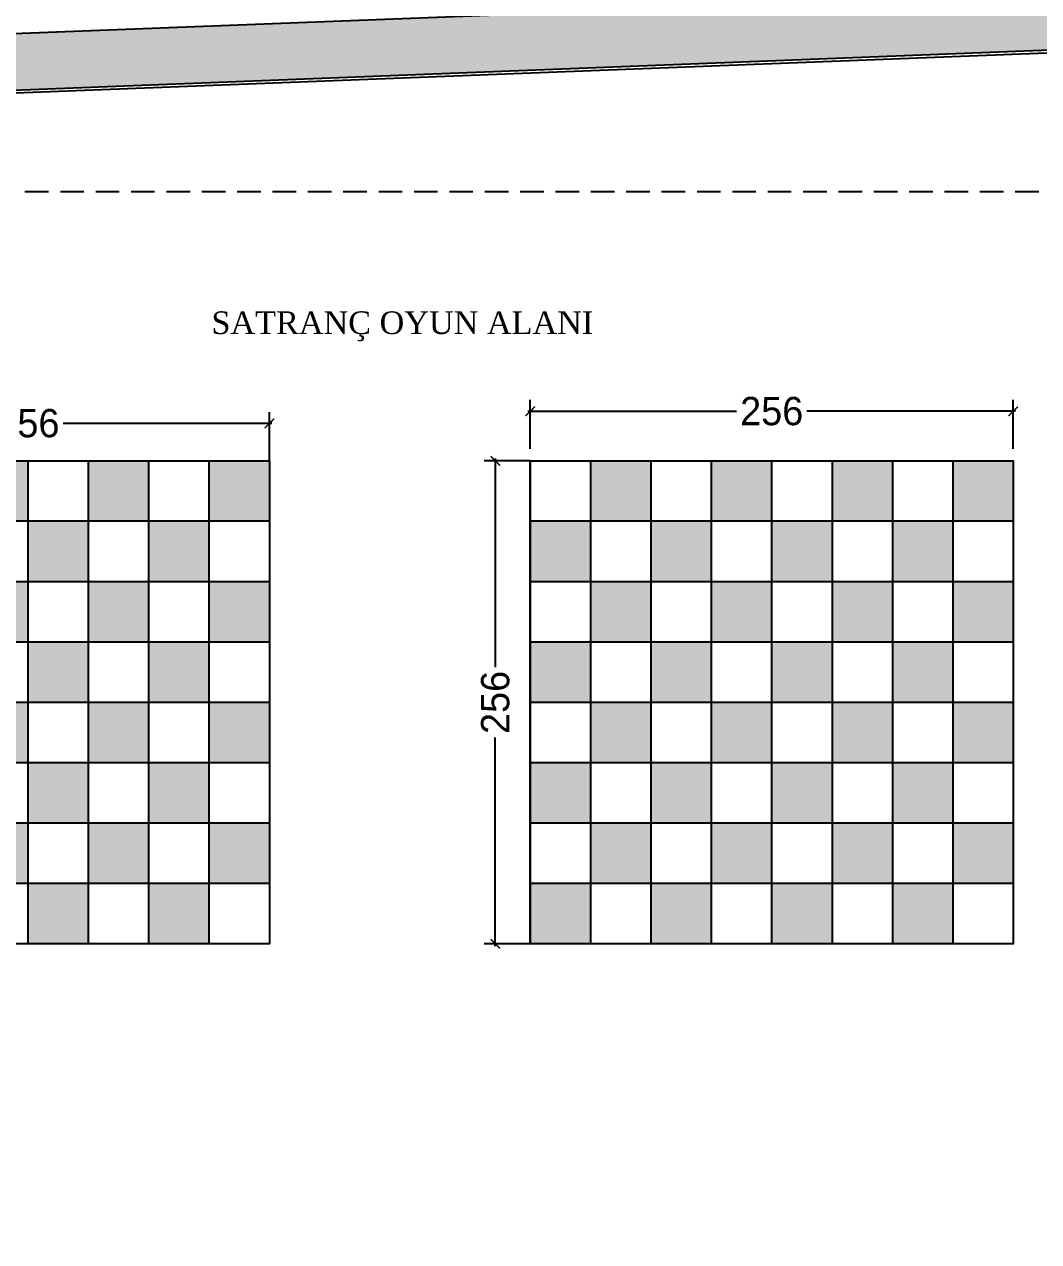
# Model space of a CAD drawing. Header units: millimetres. Extents: x -29311 to -3405, y 28913 to 42880.
# Drawn here: x -27373 to -26835, y 40542 to 41187 of the extents above; entities that cross this region are included whole.
import ezdxf
from ezdxf.enums import TextEntityAlignment as Align

# ---------------------------------------------------------------- set-up
doc = ezdxf.new("R2010")
doc.units = ezdxf.units.MM
doc.linetypes.add('HIDDEN', pattern=[0.375, 0.25, -0.125])
for name, color, linetype in [('A-BA', 1, 'Continuous'), ('A-BA-HIDDEN', 136, 'HIDDEN'), ('A-MERDIVEN', 125, 'Continuous'), ('A-SIVA-IC', 97, 'Continuous'), ('A-TEFRIS', 251, 'Continuous'), ('A-YAZI', 136, 'Continuous'), ('ARREDI_attrezzature', 175, 'Continuous')]:
    doc.layers.add(name, color=color, linetype=linetype)
doc.layers.add('tarama-betonarme', color=252, linetype='Continuous', lineweight=13)
doc.styles.add('HA_SMART', font='')
doc.styles.add('YAZ-50', font='times.ttf', dxfattribs={"width": 0.9})
doc.styles.get('HA_SMART').set_extended_font_data('Sakkal Majalla')
doc.dimstyles.new('1-100HA', dxfattribs={"dimtxt": 15, "dimasz": 5, "dimexe": 6, "dimexo": 0, "dimgap": 2, "dimtad": 0, "dimdec": 1, "dimrnd": 0.5, "dimzin": 11, "dimtxsty": 'HA_SMART', "dimblk": 'ARCHTICK', "dimcen": 3, "dimdle": 1.25, "dimclrd": 256, "dimclrt": 7, "dimadec": 0, "dimazin": 0, "dimtfac": 1.25, "dimtdec": 1, "dimtofl": 0, "dimtmove": 1, "dimatfit": 3, "dimldrblk": 'ARCHTICK', "dimfxl": 20, "dimfxlon": 1, "dimtolj": 1, "dimtzin": 0, "dimarcsym": 0})

# ---------------------------------------------------------------- blocks, each defined once
blk = doc.blocks.new('SATRANÇ11')
at = {"layer": 'A-TEFRIS'}
h = blk.add_hatch(dxfattribs=at)
h.set_pattern_fill('DOTS', color=256, scale=0.1)
h.paths.add_polyline_path([(82136.05, 16280.28), (82128.05, 16280.28), (82128.05, 16272.28), (82136.05, 16272.28)])
h.paths.add_polyline_path([(82120.05, 16280.28), (82112.05, 16280.28), (82112.05, 16272.28), (82120.05, 16272.28)])
h.paths.add_polyline_path([(82104.05, 16280.28), (82096.05, 16280.28), (82096.05, 16272.28), (82104.05, 16272.28)])
h.paths.add_polyline_path([(82088.05, 16280.28), (82080.05, 16280.28), (82080.05, 16272.28), (82088.05, 16272.28)])
h = blk.add_hatch(dxfattribs=at)
h.set_pattern_fill('DOTS', color=256, scale=0.1)
h.set_pattern_definition([(0, (-8, -8), (0.079375, 0.15875), [0, -0.15875])])
h.paths.add_polyline_path([(82128.05, 16272.28), (82120.05, 16272.28), (82120.05, 16264.28), (82128.05, 16264.28)])
h.paths.add_polyline_path([(82112.05, 16272.28), (82104.05, 16272.28), (82104.05, 16264.28), (82112.05, 16264.28)])
h.paths.add_polyline_path([(82096.05, 16272.28), (82088.05, 16272.28), (82088.05, 16264.28), (82096.05, 16264.28)])
h.paths.add_polyline_path([(82080.05, 16272.28), (82072.05, 16272.28), (82072.05, 16264.28), (82080.05, 16264.28)])
h = blk.add_hatch(dxfattribs=at)
h.set_pattern_fill('DOTS', color=256, scale=0.1)
h.set_pattern_definition([(0, (0, -16), (0.079375, 0.15875), [0, -0.15875])])
h.paths.add_polyline_path([(82136.05, 16264.28), (82128.05, 16264.28), (82128.05, 16256.28), (82136.05, 16256.28)])
h.paths.add_polyline_path([(82120.05, 16264.28), (82112.05, 16264.28), (82112.05, 16256.28), (82120.05, 16256.28)])
h.paths.add_polyline_path([(82104.05, 16264.28), (82096.05, 16264.28), (82096.05, 16256.28), (82104.05, 16256.28)])
h.paths.add_polyline_path([(82088.05, 16264.28), (82080.05, 16264.28), (82080.05, 16256.28), (82088.05, 16256.28)])
h = blk.add_hatch(dxfattribs=at)
h.set_pattern_fill('DOTS', color=256, scale=0.1)
h.set_pattern_definition([(0, (-8, -24), (0.079375, 0.15875), [0, -0.15875])])
h.paths.add_polyline_path([(82128.05, 16256.28), (82120.05, 16256.28), (82120.05, 16248.28), (82128.05, 16248.28)])
h.paths.add_polyline_path([(82112.05, 16256.28), (82104.05, 16256.28), (82104.05, 16248.28), (82112.05, 16248.28)])
h.paths.add_polyline_path([(82096.05, 16256.28), (82088.05, 16256.28), (82088.05, 16248.28), (82096.05, 16248.28)])
h.paths.add_polyline_path([(82080.05, 16256.28), (82072.05, 16256.28), (82072.05, 16248.28), (82080.05, 16248.28)])
h = blk.add_hatch(dxfattribs=at)
h.set_pattern_fill('DOTS', color=256, scale=0.1)
h.set_pattern_definition([(0, (0, -32), (0.079375, 0.15875), [0, -0.15875])])
h.paths.add_polyline_path([(82136.05, 16248.28), (82128.05, 16248.28), (82128.05, 16240.28), (82136.05, 16240.28)])
h.paths.add_polyline_path([(82120.05, 16248.28), (82112.05, 16248.28), (82112.05, 16240.28), (82120.05, 16240.28)])
h.paths.add_polyline_path([(82104.05, 16248.28), (82096.05, 16248.28), (82096.05, 16240.28), (82104.05, 16240.28)])
h.paths.add_polyline_path([(82088.05, 16248.28), (82080.05, 16248.28), (82080.05, 16240.28), (82088.05, 16240.28)])
h = blk.add_hatch(dxfattribs=at)
h.set_pattern_fill('DOTS', color=256, scale=0.1)
h.set_pattern_definition([(0, (-8, -40), (0.079375, 0.15875), [0, -0.15875])])
h.paths.add_polyline_path([(82128.05, 16240.28), (82120.05, 16240.28), (82120.05, 16232.28), (82128.05, 16232.28)])
h.paths.add_polyline_path([(82112.05, 16240.28), (82104.05, 16240.28), (82104.05, 16232.28), (82112.05, 16232.28)])
h.paths.add_polyline_path([(82096.05, 16240.28), (82088.05, 16240.28), (82088.05, 16232.28), (82096.05, 16232.28)])
h.paths.add_polyline_path([(82080.05, 16240.28), (82072.05, 16240.28), (82072.05, 16232.28), (82080.05, 16232.28)])
h = blk.add_hatch(dxfattribs=at)
h.set_pattern_fill('DOTS', color=256, scale=0.1)
h.set_pattern_definition([(0, (0, -48), (0.079375, 0.15875), [0, -0.15875])])
h.paths.add_polyline_path([(82136.05, 16232.28), (82128.05, 16232.28), (82128.05, 16224.28), (82136.05, 16224.28)])
h.paths.add_polyline_path([(82120.05, 16232.28), (82112.05, 16232.28), (82112.05, 16224.28), (82120.05, 16224.28)])
h.paths.add_polyline_path([(82104.05, 16232.28), (82096.05, 16232.28), (82096.05, 16224.28), (82104.05, 16224.28)])
h.paths.add_polyline_path([(82088.05, 16232.28), (82080.05, 16232.28), (82080.05, 16224.28), (82088.05, 16224.28)])
h = blk.add_hatch(dxfattribs=at)
h.set_pattern_fill('DOTS', color=256, scale=0.1)
h.set_pattern_definition([(0, (-8, -56), (0.079375, 0.15875), [0, -0.15875])])
h.paths.add_polyline_path([(82128.05, 16224.28), (82120.05, 16224.28), (82120.05, 16216.28), (82128.05, 16216.28)])
h.paths.add_polyline_path([(82112.05, 16224.28), (82104.05, 16224.28), (82104.05, 16216.28), (82112.05, 16216.28)])
h.paths.add_polyline_path([(82096.05, 16224.28), (82088.05, 16224.28), (82088.05, 16216.28), (82096.05, 16216.28)])
h.paths.add_polyline_path([(82080.05, 16224.28), (82072.05, 16224.28), (82072.05, 16216.28), (82080.05, 16216.28)])
blk.add_lwpolyline([(82072.05, 16280.28), (82136.05, 16280.28), (82136.05, 16216.28), (82072.05, 16216.28)], close=True, dxfattribs=at)
for points in [[(82072.05, 16280.28), (82072.05, 16216.28)], [(82080.05, 16280.28), (82080.05, 16216.28)], [(82088.05, 16280.28), (82088.05, 16216.28)], [(82096.05, 16280.28), (82096.05, 16216.28)], [(82104.05, 16280.28), (82104.05, 16216.28)], [(82112.05, 16280.28), (82112.05, 16216.28)], [(82120.05, 16280.28), (82120.05, 16216.28)], [(82128.05, 16280.28), (82128.05, 16216.28)], [(82136.05, 16272.28), (82072.05, 16272.28)], [(82136.05, 16264.28), (82072.05, 16264.28)], [(82136.05, 16256.28), (82072.05, 16256.28)], [(82136.05, 16248.28), (82072.05, 16248.28)], [(82136.05, 16240.28), (82072.05, 16240.28)], [(82136.05, 16232.28), (82072.05, 16232.28)], [(82136.05, 16224.28), (82072.05, 16224.28)]]:
    blk.add_lwpolyline(points, dxfattribs=at)
blk = doc.blocks.new('_ArchTick')
at = {"color": 0, "linetype": 'ByBlock', "const_width": 0.15}
blk.add_lwpolyline([(-0.5, -0.5), (0.5, 0.5)], dxfattribs=at)
blk = doc.blocks.new('*D569')
at = {"layer": 'ARREDI_attrezzature', "lineweight": -2, "transparency": 16777216}
for p, q in [((-27499.98, 40975.35), (-27389.38, 40975.35)), ((-27241.48, 40975.35), (-27352.07, 40975.35))]:
    blk.add_line(p, q, dxfattribs=at)
at = {"layer": 'ARREDI_attrezzature', "color": 0, "lineweight": -2, "transparency": 16777216}
for p, q in [((-27498.73, 40955.39), (-27498.73, 40981.35)), ((-27242.73, 40955.39), (-27242.73, 40981.35))]:
    blk.add_line(p, q, dxfattribs=at)
at = {"layer": 'DEFPOINTS', "color": 0, "transparency": 16777216}
for p in [(-27242.73, 40975.35), (-27498.73, 40955.39), (-27242.73, 40955.39)]:
    blk.add_point(p, dxfattribs=at)
at = {"layer": 'ARREDI_attrezzature', "lineweight": -2, "transparency": 16777216, "xscale": 5, "yscale": 5, "zscale": 5, "rotation": 180}
blk.add_blockref('_ArchTick', (-27498.73, 40975.35), dxfattribs=at)
at = {"layer": 'ARREDI_attrezzature', "lineweight": -2, "transparency": 16777216, "xscale": 5, "yscale": 5, "zscale": 5}
blk.add_blockref('_ArchTick', (-27242.73, 40975.35), dxfattribs=at)
at = {"layer": 'ARREDI_attrezzature', "color": 7, "transparency": 16777216, "insert": (-27370.73, 40975.35), "char_height": 15, "attachment_point": 5, "style": 'HA_SMART'}
blk.add_mtext('\\A1;256', dxfattribs=at)
blk = doc.blocks.new('*D570')
at = {"layer": 'ARREDI_attrezzature', "lineweight": -2, "transparency": 16777216}
for p, q in [((-27105.68, 40981.75), (-26995.09, 40981.75)), ((-26847.18, 40981.75), (-26957.77, 40981.75))]:
    blk.add_line(p, q, dxfattribs=at)
at = {"layer": 'ARREDI_attrezzature', "color": 0, "lineweight": -2, "transparency": 16777216}
for p, q in [((-27104.43, 40961.75), (-27104.43, 40987.75)), ((-26848.43, 40961.75), (-26848.43, 40987.75))]:
    blk.add_line(p, q, dxfattribs=at)
at = {"layer": 'DEFPOINTS', "color": 0, "transparency": 16777216}
for p in [(-26848.43, 40981.75), (-27104.43, 40955.39), (-26848.43, 40955.39)]:
    blk.add_point(p, dxfattribs=at)
at = {"layer": 'ARREDI_attrezzature', "lineweight": -2, "transparency": 16777216, "xscale": 5, "yscale": 5, "zscale": 5, "rotation": 180}
blk.add_blockref('_ArchTick', (-27104.43, 40981.75), dxfattribs=at)
at = {"layer": 'ARREDI_attrezzature', "lineweight": -2, "transparency": 16777216, "xscale": 5, "yscale": 5, "zscale": 5}
blk.add_blockref('_ArchTick', (-26848.43, 40981.75), dxfattribs=at)
at = {"layer": 'ARREDI_attrezzature', "color": 7, "transparency": 16777216, "insert": (-26976.43, 40981.75), "char_height": 15, "attachment_point": 5, "style": 'HA_SMART'}
blk.add_mtext('\\A1;256', dxfattribs=at)
blk = doc.blocks.new('*D571')
at = {"layer": 'ARREDI_attrezzature', "lineweight": -2, "transparency": 16777216}
for p, q in [((-27122.94, 40956.64), (-27122.94, 40846.04)), ((-27122.94, 40698.14), (-27122.94, 40808.73))]:
    blk.add_line(p, q, dxfattribs=at)
at = {"layer": 'ARREDI_attrezzature', "color": 0, "lineweight": -2, "transparency": 16777216}
for p, q in [((-27104.43, 40955.39), (-27128.94, 40955.39)), ((-27104.43, 40699.39), (-27128.94, 40699.39))]:
    blk.add_line(p, q, dxfattribs=at)
at = {"layer": 'DEFPOINTS', "color": 0, "transparency": 16777216}
for p in [(-27122.94, 40955.39), (-27104.43, 40955.39), (-27104.43, 40699.39)]:
    blk.add_point(p, dxfattribs=at)
at = {"layer": 'ARREDI_attrezzature', "lineweight": -2, "transparency": 16777216, "xscale": 5, "yscale": 5, "zscale": 5}
for p, rotation in [((-27122.94, 40955.39), 90), ((-27122.94, 40699.39), 270)]:
    blk.add_blockref('_ArchTick', p, dxfattribs=dict(at, rotation=rotation))
at = {"layer": 'ARREDI_attrezzature', "color": 7, "transparency": 16777216, "insert": (-27122.94, 40827.39), "char_height": 15, "attachment_point": 5, "rotation": 90, "style": 'HA_SMART'}
blk.add_mtext('\\A1;256', dxfattribs=at)
blk = doc.blocks.new('2. bodrum kat kirişileri')
at = {"layer": 'A-BA-HIDDEN', "ltscale": 50}
blk.add_lwpolyline([(146.63, -21294.56), (-627.87, -21294.56)], dxfattribs=at)

msp = doc.modelspace()

# ---------------------------------------------------------------- hatches: boundary and pattern name
at = {"layer": 'tarama-betonarme'}
h = msp.add_hatch(dxfattribs=at)
h.set_pattern_fill('ANSI35', color=256, scale=25, style=0)
h.set_pattern_definition([(45, (-75202.6075, 54657.0166), (-4.4194174, 4.4194174), []), (45, (-75198.188, 54657.0166), (-4.4194174, 4.4194174), [7.8125, -1.5625, 0, -1.5625])])
h.paths.add_polyline_path([(-28111.42, 39307.05), (-28347.33, 41114.45), (-23542.77, 41300.68), (-23161.07, 39324.64)], flags=16)
h.paths.add_polyline_path([(-28137.74, 39276.95), (-28381.33, 41143.15), (-23518.2, 41331.65), (-23124.74, 39294.77)])

# ---------------------------------------------------------------- linework, layer by layer
at = {"layer": 'A-BA'}
for p, q in [((-27478.36, 41178.15), (-23518.2, 41331.65)), ((-27451.79, 41149.16), (-23517.04, 41301.68))]:
    msp.add_line(p, q, dxfattribs=at)
at = {"layer": 'A-SIVA-IC'}
msp.add_lwpolyline([(-27651.79, 41121.65), (-27450.29, 41121.65), (-27450.29, 41147.72), (-26798.78, 41172.97), (-26798.78, 41098.15)], dxfattribs=at)

# ---------------------------------------------------------------- block references
at = {"layer": 'A-MERDIVEN'}
msp.add_blockref('2. bodrum kat kirişileri', (-26943.91, 62392.7), dxfattribs=at)
at = {"layer": 'A-TEFRIS', "xscale": 4, "yscale": 4, "zscale": 4}
for p in [(-355786.94, -24165.72), (-355392.65, -24165.72)]:
    msp.add_blockref('SATRANÇ11', p, dxfattribs=at)

# ---------------------------------------------------------------- texts
at = {"layer": 'A-YAZI', "style": 'YAZ-50'}
msp.add_text('SATRANÇ OYUN ALANI ', height=12, dxfattribs=at).set_placement((-27169.96, 41022.71), align=Align.CENTER)

# ---------------------------------------------------------------- dimensions: what is measured, and where the dimension line sits
at = {"layer": 'ARREDI_attrezzature'}
for base, p1, p2, picture, middle in [((-26848.43, 40981.75), (-27104.43, 40955.39), (-26848.43, 40955.39), '*D570', (-26976.43, 40981.75)), ((-27242.73, 40975.35), (-27498.73, 40955.39), (-27242.73, 40955.39), '*D569', (-27370.73, 40975.35))]:
    dim = msp.add_linear_dim(base=base, p1=p1, p2=p2, dimstyle='1-100HA', dxfattribs=at)
    dim.commit()
    dim.dimension.update_dxf_attribs({"geometry": picture, "text_midpoint": middle})
dim = msp.add_linear_dim(base=(-27122.94, 40955.39), p1=(-27104.43, 40699.39), p2=(-27104.43, 40955.39), angle=90, dimstyle='1-100HA', dxfattribs=at)
dim.commit()
dim.dimension.update_dxf_attribs({"geometry": '*D571', "text_midpoint": (-27122.94, 40827.39)})

doc.saveas('drawing.dxf')
